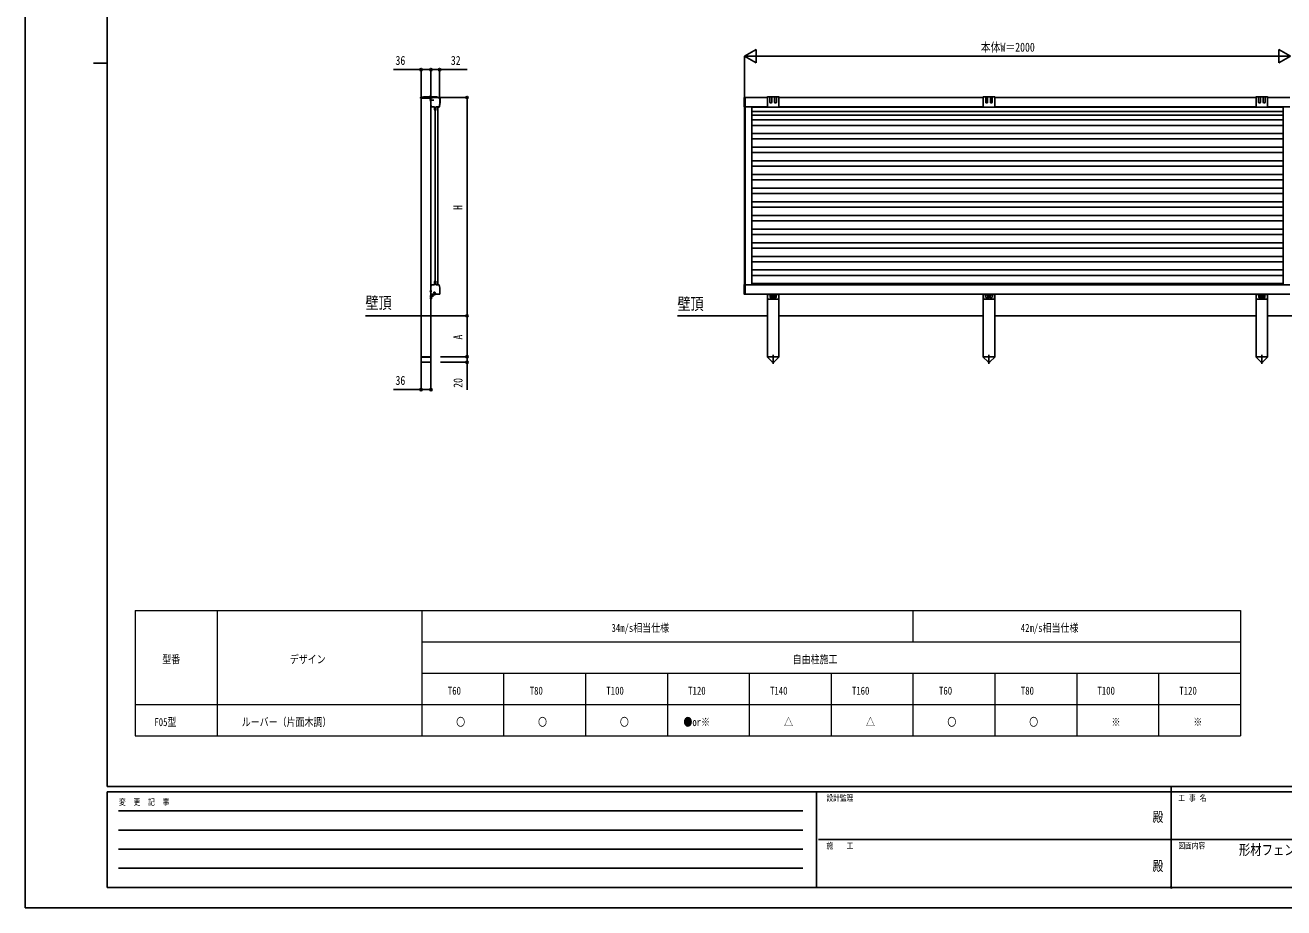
# Model space of a CAD drawing. Units: millimetres, scale not verified. Extents: x -4205 to 4205, y -2970 to 2970.
# Drawn here: x -4205 to 408, y -2970 to 264 of the extents above; entities that cross this region are included whole.
import ezdxf
from ezdxf.enums import TextEntityAlignment as Align

# ---------------------------------------------------------------- set-up
doc = ezdxf.new("R2010")
doc.units = ezdxf.units.MM
doc.header["$LTSCALE"] = 10
doc.header["$PDMODE"] = 32
doc.header["$PDSIZE"] = 5
doc.layers.add('0-1_TABLE1', color=7, linetype='Continuous', lineweight=18)
for name, color, linetype in [('0-2_USER1', 3, 'Continuous'), ('0-3_YKK_A1', 4, 'Continuous'), ('0-4_YKK_D', 6, 'Continuous'), ('0-5_YKK_ZWAK', 7, 'Continuous')]:
    doc.layers.add(name, color=color, linetype=linetype)
doc.styles.add('ＭＳ ゴシック', font='')
doc.styles.get('ＭＳ ゴシック').set_extended_font_data('MS Gothic')

msp = doc.modelspace()

# ---------------------------------------------------------------- linework, layer by layer
at = {"layer": '0-1_TABLE1'}
for p, q in [((-3801.48, -1880.31), (248.52, -1880.31)), ((-3801.48, -1880.31), (-3801.48, -2340.31)), ((-3501.48, -1880.31), (-3501.48, -2340.31)), ((-2751.48, -1880.31), (-2751.48, -2340.31)), ((-951.48, -1880.31), (-951.48, -1995.31)), ((248.52, -1880.31), (248.52, -2340.31)), ((-2751.48, -1995.31), (248.52, -1995.31)), ((-2751.48, -2110.31), (248.52, -2110.31)), ((-2451.48, -2110.31), (-2451.48, -2340.31)), ((-2151.48, -2110.31), (-2151.48, -2340.31)), ((-1851.48, -2110.31), (-1851.48, -2340.31)), ((-1551.48, -2110.31), (-1551.48, -2340.31)), ((-1251.48, -2110.31), (-1251.48, -2340.31)), ((-951.48, -2110.31), (-951.48, -2340.31)), ((-651.48, -2110.31), (-651.48, -2340.31)), ((-351.48, -2110.31), (-351.48, -2340.31)), ((-51.48, -2110.31), (-51.48, -2340.31)), ((-3801.48, -2225.31), (248.52, -2225.31)), ((-3801.48, -2340.31), (248.52, -2340.31))]:
    msp.add_line(p, q, dxfattribs=at)
at = {"layer": '0-3_YKK_A1'}
for p, q in [((-2754.52, 0.67), (-2702.02, 0.67)), ((-2744.72, 1.67), (-2702.02, 1.67)), ((-2717.25, 0.67), (-2725.2, 0.67)), ((-2723.3, 2.75), (-2722.37, 0.88)), ((-2718.02, 0.67), (-2722.52, -3.83)), ((-2722.37, 0.88), (-2721.22, 0.28)), ((-2721.65, 3.16), (-2721.65, 2.27)), ((-2721.22, 4.17), (-2721.22, -7.33)), ((-1484.81, 1.15), (-1475.81, 1.15)), ((-1475.81, 1.15), (-1475.81, -17.27)), ((-1474.81, 2.15), (-1469.81, 2.15)), ((-1468.81, 1.15), (-1458.81, 1.15)), ((-1468.81, -17.27), (-1468.81, 1.15)), ((-1458.81, 1.15), (-1458.81, -17.27)), ((-1452.81, 2.15), (-1457.81, 2.15)), ((-1451.81, 1.15), (-1451.81, -17.27)), ((-1451.81, 1.15), (-1442.81, 1.15)), ((-693.8, 1.15), (-684.8, 1.15)), ((-684.8, 1.15), (-684.8, -17.27)), ((-683.8, 2.15), (-678.8, 2.15)), ((-677.8, 1.15), (-667.8, 1.15)), ((-677.8, -17.27), (-677.8, 1.15)), ((-667.8, 1.15), (-667.8, -17.27)), ((-661.8, 2.15), (-666.8, 2.15)), ((-660.8, 1.15), (-660.8, -17.27)), ((-660.8, 1.15), (-651.8, 1.15)), ((306.2, 1.15), (315.2, 1.15)), ((315.2, 1.15), (315.2, -17.27)), ((316.2, 2.15), (321.2, 2.15)), ((322.2, 1.15), (332.2, 1.15)), ((322.2, -17.27), (322.2, 1.15)), ((332.2, 1.15), (332.2, -17.27)), ((338.2, 2.15), (333.2, 2.15)), ((339.2, 1.15), (339.2, -17.27)), ((339.2, 1.15), (348.2, 1.15)), ((-2756.02, -3.83), (-2756.02, -0.83)), ((-2722.52, -3.83), (-2756.02, -3.83)), ((-2754.02, -800.83), (-2754.02, -3.83)), ((-2721.52, -10.83), (-2707.37, -10.83)), ((-2719.99, -8.78), (-2718.17, -9.68)), ((-2719.99, -12.88), (-2718.17, -11.97)), ((-2708.8, -0.83), (-2719.52, -0.83)), ((-2718.62, -23.33), (-2718.62, -5)), ((-2717.56, -10.83), (-2718.17, -9.68)), ((-2717.56, -10.83), (-2718.17, -11.97)), ((-2718.02, -0.83), (-2718.02, -723.83)), ((-2718.02, -7.23), (-2718.02, -14.42)), ((-2704.52, -34.83), (-2714.89, -34.83)), ((-2704.52, -45.83), (-2704.52, -34.83)), ((-2699.52, -34.83), (-2699.52, -45.83)), ((-2689.16, -34.83), (-2699.52, -34.83)), ((-2692.52, -34.83), (-2692.52, -686.83)), ((-2689.55, -36.75), (-2691.67, -36.69)), ((-2685.42, -5), (-2685.42, -23.33)), ((-2684.54, -5.06), (-2685.05, -24.36)), ((-2683.54, -5.09), (-2683.95, -20.89)), ((-1568.81, -34.83), (-1568.81, -686.83)), ((-1566.61, -34.83), (-1566.61, -686.83)), ((-1484.81, -34.83), (-1565.81, -34.83)), ((-1541.61, -34.83), (-1541.61, -686.83)), ((-1484.81, -35.83), (-1541.61, -35.83)), ((-1486.75, -0.36), (-1484.81, -0.36)), ((-1484.81, -0.35), (-1484.81, -36.21)), ((-1442.81, -36.21), (-1484.81, -36.21)), ((-1442.81, -0.35), (-1442.81, -36.21)), ((-1442.81, -0.42), (-1440.85, -0.44)), ((-1442.81, -0.83), (-693.8, -0.83)), ((-693.8, -34.83), (-1442.81, -34.83)), ((-693.8, -35.83), (-1442.81, -35.83)), ((-695.74, -0.36), (-693.8, -0.36)), ((-693.8, -0.35), (-693.8, -36.21)), ((-651.8, -36.21), (-693.8, -36.21)), ((-651.8, -0.35), (-651.8, -36.21)), ((-651.8, -0.42), (-649.85, -0.44)), ((-651.8, -0.83), (306.2, -0.83)), ((306.2, -34.83), (-651.8, -34.83)), ((306.2, -35.83), (-651.8, -35.83)), ((304.26, -0.36), (306.2, -0.36)), ((306.2, -0.35), (306.2, -36.21)), ((348.2, -36.21), (306.2, -36.21)), ((348.2, -0.35), (348.2, -36.21)), ((348.2, -0.42), (350.15, -0.44)), ((429.19, -0.83), (348.2, -0.83)), ((429.19, -34.83), (348.2, -34.83)), ((404.99, -35.83), (348.2, -35.83)), ((404.99, -34.83), (404.99, -686.83)), ((-2702.52, -48.28), (-2702.52, -673.38)), ((404.99, -51.83), (-1541.61, -51.83)), ((404.99, -65.83), (-1541.61, -65.83)), ((404.99, -82.83), (-1541.61, -82.83)), ((404.99, -102.83), (-1541.61, -102.83)), ((404.99, -132.83), (-1541.61, -132.83)), ((404.99, -152.83), (-1541.61, -152.83)), ((404.99, -182.83), (-1541.61, -182.83)), ((404.99, -202.83), (-1541.61, -202.83)), ((404.99, -232.83), (-1541.61, -232.83)), ((404.99, -252.83), (-1541.61, -252.83)), ((404.99, -282.83), (-1541.61, -282.83)), ((404.99, -302.83), (-1541.61, -302.83)), ((404.99, -332.83), (-1541.61, -332.83)), ((404.99, -352.83), (-1541.61, -352.83)), ((404.99, -382.83), (-1541.61, -382.83)), ((404.99, -402.83), (-1541.61, -402.83)), ((404.99, -432.83), (-1541.61, -432.83)), ((404.99, -452.83), (-1541.61, -452.83)), ((404.99, -482.83), (-1541.61, -482.83)), ((404.99, -502.83), (-1541.61, -502.83)), ((404.99, -532.83), (-1541.61, -532.83)), ((404.99, -552.83), (-1541.61, -552.83)), ((404.99, -582.83), (-1541.61, -582.83)), ((404.99, -602.83), (-1541.61, -602.83)), ((404.99, -632.83), (-1541.61, -632.83)), ((-2704.52, -686.83), (-2714.88, -686.83)), ((-2704.52, -675.83), (-2704.52, -686.83)), ((-2699.52, -686.83), (-2699.52, -675.83)), ((-2689.16, -686.83), (-2699.52, -686.83)), ((-1565.81, -686.83), (-1565.81, -720.83)), ((-1565.81, -686.83), (429.19, -686.83)), ((404.99, -652.83), (-1541.61, -652.83)), ((404.99, -682.83), (-1541.61, -682.83)), ((-2709.02, -728.83), (-2722.47, -728.83)), ((-2713.77, -735.83), (-2722.31, -735.83)), ((-2713.77, -735.83), (-2722.31, -735.83)), ((-2721.52, -710.83), (-2714.45, -710.83)), ((-2719.99, -708.78), (-2718.17, -709.68)), ((-2719.99, -712.88), (-2718.17, -711.97)), ((-2718.62, -698.33), (-2718.62, -719.83)), ((-2717.56, -710.83), (-2718.17, -709.68)), ((-2717.56, -710.83), (-2718.17, -711.97)), ((-2718.02, -707.23), (-2718.02, -714.42)), ((-2718.02, -739.83), (-2718.02, -723.33)), ((-2718.02, -723.83), (-2718.02, -739.83)), ((-2717.02, -721.43), (-2687.02, -721.43)), ((-2716.52, -722.83), (-2716.52, -739.83)), ((-2716.52, -724.58), (-2716.52, -730.83)), ((-2716.52, -724.58), (-2716.01, -724.58)), ((-2716.52, -733.08), (-2716.52, -726.83)), ((-2716.52, -733.08), (-2716.01, -733.08)), ((-2716.02, -722.33), (-2705.22, -722.33)), ((-2716.01, -724.58), (-2716.01, -730.83)), ((-2716.01, -733.08), (-2716.01, -726.83)), ((-2704.72, -720.83), (-2715.52, -720.83)), ((-2715.52, -733.83), (-2715.52, -724.33)), ((-2714.52, -723.33), (-2705.22, -723.33)), ((-2707.22, -713.83), (-2704.72, -713.83)), ((-2704.22, -715.83), (-2704.22, -720.33)), ((-2702.72, -715.83), (-2702.72, -719.83)), ((-2701.72, -717.83), (-2701.72, -719.83)), ((-2685.42, -719.83), (-2685.42, -698.33)), ((-1484.81, -720.83), (-1484.81, -950.83)), ((-1484.31, -720.83), (-1484.31, -737.8)), ((-1475.31, -722.3), (-1484.31, -722.3)), ((-1475.31, -720.8), (-1475.31, -732.8)), ((-1474.31, -723.3), (-1469.31, -723.3)), ((-1473.31, -734.8), (-1470.31, -734.8)), ((-1468.31, -732.8), (-1468.31, -720.8)), ((-1459.31, -722.3), (-1468.31, -722.3)), ((-1459.31, -732.8), (-1459.31, -720.8)), ((-1453.31, -723.3), (-1458.31, -723.3)), ((-1454.31, -734.8), (-1457.31, -734.8)), ((-1452.31, -720.8), (-1452.31, -732.8)), ((-1443.31, -722.3), (-1452.31, -722.3)), ((-1443.31, -720.83), (-1443.31, -737.8)), ((-1442.81, -720.83), (-1442.81, -950.83)), ((-693.8, -720.83), (-693.8, -950.83)), ((-693.3, -720.83), (-693.3, -737.8)), ((-684.3, -722.3), (-693.3, -722.3)), ((-684.3, -720.8), (-684.3, -732.8)), ((-683.3, -723.3), (-678.3, -723.3)), ((-682.3, -734.8), (-679.3, -734.8)), ((-677.3, -732.8), (-677.3, -720.8)), ((-668.3, -722.3), (-677.3, -722.3)), ((-668.3, -732.8), (-668.3, -720.8)), ((-662.3, -723.3), (-667.3, -723.3)), ((-663.3, -734.8), (-666.3, -734.8)), ((-661.3, -720.8), (-661.3, -732.8)), ((-652.3, -722.3), (-661.3, -722.3)), ((-652.3, -720.83), (-652.3, -737.8)), ((-651.8, -720.83), (-651.8, -950.83)), ((306.2, -720.83), (306.2, -950.83)), ((306.7, -720.83), (306.7, -737.8)), ((315.7, -722.3), (306.7, -722.3)), ((315.7, -720.8), (315.7, -732.8)), ((316.7, -723.3), (321.7, -723.3)), ((317.7, -734.8), (320.7, -734.8)), ((322.7, -732.8), (322.7, -720.8)), ((331.7, -722.3), (322.7, -722.3)), ((331.7, -732.8), (331.7, -720.8)), ((337.7, -723.3), (332.7, -723.3)), ((336.7, -734.8), (333.7, -734.8)), ((338.7, -720.8), (338.7, -732.8)), ((347.7, -722.3), (338.7, -722.3)), ((347.7, -720.83), (347.7, -737.8)), ((348.2, -720.83), (348.2, -950.83)), ((-2718.02, -739.83), (-2718.02, -800.83)), ((-2716.52, -739.83), (-2718.02, -739.83)), ((-2716.52, -739.83), (-2718.02, -739.83)), ((-1445.31, -739.8), (-1482.31, -739.8)), ((-654.3, -739.8), (-691.3, -739.8)), ((345.7, -739.8), (308.7, -739.8)), ((-2648.69, -800.83), (-2957.9, -800.83)), ((-2718.02, -800.83), (-2718.02, -950.83)), ((-1814.43, -800.83), (-1484.81, -800.92)), ((-693.8, -800.83), (-1442.81, -800.83)), ((306.2, -800.83), (-651.8, -800.83)), ((348.2, -800.83), (1306.2, -800.83)), ((-2717.82, -951.83), (-2754.22, -951.83)), ((-1485.01, -951.83), (-1485.01, -950.83)), ((-1485.01, -950.83), (-1442.61, -950.83)), ((-1485.01, -951.83), (-1467.33, -969.38)), ((-1463.81, -976.34), (-1463.81, -943.86)), ((-1442.61, -951.83), (-1460.28, -969.38)), ((-1442.61, -950.83), (-1442.61, -951.83)), ((-694, -951.83), (-694, -950.83)), ((-694, -950.83), (-651.6, -950.83)), ((-694, -951.83), (-676.33, -969.38)), ((-672.8, -976.34), (-672.8, -943.86)), ((-651.6, -951.83), (-669.28, -969.38)), ((-651.6, -950.83), (-651.6, -951.83)), ((306, -951.83), (306, -950.83)), ((306, -950.83), (348.4, -950.83)), ((306, -951.83), (323.67, -969.38)), ((327.2, -976.34), (327.2, -943.86)), ((348.4, -951.83), (330.72, -969.38)), ((348.4, -950.83), (348.4, -951.83)), ((-2754.22, -970.83), (-2717.82, -970.83))]:
    msp.add_line(p, q, dxfattribs=at)
for points in [[(-2720.8, 3.16), (-2720.8, 2.27), (-2721.65, 2.27)], [(-2719.15, 2.75), (-2720.08, 0.88), (-2721.22, 0.28)], [(-2691.67, -36.69), (-2691.63, -35.19), (-2689.63, -35.24)], [(-1565.81, -34.83), (-1570.31, -34.83), (-1570.31, -0.83), (-1565.81, -0.83)], [(-1565.81, -34.83), (-1565.81, -0.83), (-1484.81, -0.83)], [(-1565.81, -720.83), (-1570.31, -720.83), (-1570.31, -686.83), (-1565.81, -686.83)], [(-2714.43, -726.75), (-2716.33, -727.68), (-2716.94, -728.83)], [(-2714.43, -730.9), (-2716.33, -729.97), (-2716.94, -728.83)], [(-2707.72, -714.64), (-2707.72, -715.33), (-2704.72, -715.33)], [(-1565.81, -720.83), (-1480.81, -720.83), (429.19, -720.83)], [(-2718.02, -950.83), (-2754.02, -950.83), (-2754.02, -800.83)], [(-2754.22, -970.83), (-2754.22, -950.83), (-2717.82, -950.83), (-2717.82, -970.83)]]:
    msp.add_lwpolyline(points, dxfattribs=at)
for centre, radius in [((-1463.81, -728.8), 2.1), ((-1463.81, -735.8), 1.65), ((-672.8, -728.8), 2.1), ((-672.8, -735.8), 1.65), ((327.2, -728.8), 2.1), ((327.2, -735.8), 1.65)]:
    msp.add_circle(centre, radius, dxfattribs=at)
for centre, radius, start, end in [((-2754.52, -0.83), 1.5, 90, 180), ((-2744.72, 0.67), 1, 90, 180), ((-2725.2, 0.95), 0.274, 142.28591, 270), ((-2721.22, -2.13), 5.3, 94.59941, 142.28591), ((-2721.22, -2.13), 5.3, 37.71409, 85.40059), ((-2717.25, 0.95), 0.274, 270, 37.71409), ((-2702.02, -38.83), 40.5, 66.11229, 90), ((-2702.02, -38.83), 39.5, 66.11229, 90), ((-1484.81, -0.85), 2, 90, 165.81731), ((-1474.81, 1.15), 1, 90, 180), ((-1469.81, 1.15), 1, 0, 90), ((-1457.81, 1.15), 1, 90, 180), ((-1452.81, 1.15), 1, 0, 90), ((-1442.81, -0.85), 2, 11.91722, 90), ((-693.8, -0.85), 2, 90, 165.81731), ((-683.8, 1.15), 1, 90, 180), ((-678.8, 1.15), 1, 0, 90), ((-666.8, 1.15), 1, 90, 180), ((-661.8, 1.15), 1, 0, 90), ((-651.8, -0.85), 2, 11.91722, 90), ((306.2, -0.85), 2, 90, 165.81731), ((316.2, 1.15), 1, 90, 180), ((321.2, 1.15), 1, 0, 90), ((333.2, 1.15), 1, 90, 180), ((338.2, 1.15), 1, 0, 90), ((348.2, -0.85), 2, 11.91722, 90), ((-2716.32, -10.83), 4.2, 117.28096, 242.71904), ((-2717.02, -5), 1.6, 113.91653, 180), ((-2693.02, -23.33), 25.6, 180, 204.36198), ((-2718.18, -7.23), 0.154, 0, 117.28096), ((-2718.18, -14.42), 0.154, 242.71904, 0), ((-2702.02, -38.83), 38.6, 66.08347, 113.91653), ((-2702.02, -38.83), 38.6, 100.11542, 113.91653), ((-2714.89, -33.23), 1.6, 204.36198, 270), ((-2702.02, -45.83), 2.5, 179.99999, 0.00001), ((-2711.52, -23.17), 25, 331.11289, 332.19761), ((-2689.52, -35.45), 1.3, 268.5, 330.836), ((-2689.16, -33.23), 1.6, 270, 335.63802), ((-2711.52, -23.17), 26.5, 330.836, 358.5), ((-2711.02, -23.33), 25.6, 335.63802, 0), ((-2687.02, -5), 1.6, 0, 66.08347), ((-2687.02, -5), 1.6, 0, 66.08347), ((-2687.04, -5), 2.5, 358.5, 66.11229), ((-2687.04, -5), 3.5, 358.5, 66.11229), ((-2684.95, -20.86), 1, 268.5, 358.5), ((-1472.31, -17.27), 3.5, 180.00009, 359.99984), ((-1455.31, -17.27), 3.5, 180.00016, 359.99991), ((-681.3, -17.27), 3.5, 180.00009, 359.99984), ((-664.3, -17.27), 3.5, 180.00016, 359.99991), ((318.7, -17.27), 3.5, 180.00009, 359.99984), ((335.7, -17.27), 3.5, 180.00016, 359.99991), ((-2693.02, -698.33), 25.6, 155.63133, 180), ((-2714.88, -688.43), 1.6, 90, 155.63133), ((-2702.02, -675.83), 2.5, 0, 180), ((-2689.16, -688.43), 1.6, 24.36867, 90), ((-2711.02, -698.33), 25.6, 0, 24.36867), ((-2716.32, -710.83), 4.2, 117.28096, 242.71904), ((-2717.02, -719.83), 1.6, 180, 270), ((-2718.18, -707.23), 0.154, 0, 117.28096), ((-2718.18, -714.42), 0.154, 242.71904, 0), ((-2715.52, -723.33), 2.5, 90, 180), ((-2716.02, -722.83), 0.5, 90, 180), ((-2716.52, -733.83), 1, 270, 0), ((-2716.52, -733.83), 1, 270, 0), ((-2719.55, -728.83), 5.53, 43.21261, 50.20587), ((-2719.55, -728.83), 5.53, 309.79413, 316.78739), ((-2714.52, -724.33), 1, 90, 180), ((-2719.55, -728.83), 5.53, 316.78739, 43.21261), ((-2705.22, -719.83), 2.5, 270, 0), ((-2705.22, -719.83), 3.5, 270, 0), ((-2704.72, -715.83), 2, 0, 90), ((-2704.72, -715.83), 0.5, 0, 90), ((-2704.72, -720.33), 0.5, 270, 0), ((-2702.72, -717.83), 1, 0, 90), ((-2687.02, -719.83), 1.6, 270, 0), ((-1482.31, -737.8), 2, 180, 270), ((-1474.31, -722.3), 1, 180, 270), ((-1473.31, -732.8), 2, 180, 270), ((-1470.31, -732.8), 2, 270, 0), ((-1469.31, -722.3), 1, 270, 0), ((-1458.31, -722.3), 1, 180, 270), ((-1457.31, -732.8), 2, 180, 270), ((-1454.31, -732.8), 2, 270, 0), ((-1453.31, -722.3), 1, 270, 0), ((-1445.31, -737.8), 2, 270, 0), ((-691.3, -737.8), 2, 180, 270), ((-683.3, -722.3), 1, 180, 270), ((-682.3, -732.8), 2, 180, 270), ((-679.3, -732.8), 2, 270, 0), ((-678.3, -722.3), 1, 270, 0), ((-667.3, -722.3), 1, 180, 270), ((-666.3, -732.8), 2, 180, 270), ((-663.3, -732.8), 2, 270, 0), ((-662.3, -722.3), 1, 270, 0), ((-654.3, -737.8), 2, 270, 0), ((308.7, -737.8), 2, 180, 270), ((316.7, -722.3), 1, 180, 270), ((317.7, -732.8), 2, 180, 270), ((320.7, -732.8), 2, 270, 0), ((321.7, -722.3), 1, 270, 0), ((332.7, -722.3), 1, 180, 270), ((333.7, -732.8), 2, 180, 270), ((336.7, -732.8), 2, 270, 0), ((337.7, -722.3), 1, 270, 0), ((345.7, -737.8), 2, 270, 0), ((-1463.81, -965.83), 5, 225.20979, 314.79021), ((-1463.81, -965.83), 5, 225.20979, 314.79021), ((-672.8, -965.83), 5, 225.20979, 314.79021), ((-672.8, -965.83), 5, 225.20979, 314.79021), ((327.2, -965.83), 5, 225.20979, 314.79021), ((327.2, -965.83), 5, 225.20979, 314.79021)]:
    msp.add_arc(centre, radius, start, end, dxfattribs=at)
at = {"layer": '0-4_YKK_D'}
for p, q in [((-1568.31, 150.17), (-1525.87, 174.67)), ((-1568.31, 0.17), (-1568.31, 151.17)), ((-1568.31, 150.17), (-1525.87, 125.67)), ((-1568.31, 150.17), (-1483.44, 150.17)), ((-1525.87, 125.67), (-1525.87, 174.67)), ((-1519.31, 150.17), (382.69, 150.17)), ((431.69, 150.17), (346.82, 150.17)), ((431.69, 150.17), (389.26, 174.67)), ((389.26, 174.67), (389.26, 125.67)), ((431.69, 150.17), (389.26, 125.67)), ((-2754.02, -2.83), (-2754.02, 102.67)), ((-2718.02, 0.17), (-2718.02, 102.67)), ((-2718.02, 8.39), (-2718.02, 102.67)), ((-2686.02, -4), (-2686.02, 102.67)), ((-2683.16, -0.83), (-2584.42, -0.83)), ((-2585.42, -0.83), (-2585.42, -800.83)), ((-2655.02, -800.83), (-2584.42, -800.83)), ((-2655.02, -800.83), (-2584.42, -800.83)), ((-2585.42, -950.83), (-2585.42, -800.83)), ((-2754.02, -951.83), (-2754.02, -1071.83)), ((-2718.02, -951.83), (-2718.02, -1071.83)), ((-2683.02, -950.83), (-2584.42, -950.83)), ((-2683.02, -950.83), (-2584.42, -950.83)), ((-2683.02, -970.83), (-2584.42, -970.83))]:
    msp.add_line(p, q, dxfattribs=at)
for points in [[(-2718.02, 101.67), (-2754.02, 101.67), (-2854.82, 101.67)], [(-2718.02, 101.67), (-2686.02, 101.67), (-2585.22, 101.67)], [(-2585.42, -950.83), (-2585.42, -970.83), (-2585.42, -1071.63)], [(-2718.02, -1070.83), (-2754.02, -1070.83), (-2854.82, -1070.83)]]:
    msp.add_lwpolyline(points, dxfattribs=at)
for centre in [(-2754.02, 101.67), (-2718.02, 101.67), (-2718.02, 101.67), (-2686.02, 101.67), (-2585.42, -0.83), (-2585.42, -800.83), (-2585.42, -800.83), (-2585.42, -950.83), (-2585.42, -950.83), (-2585.42, -970.83), (-2754.02, -1070.83), (-2718.02, -1070.83)]:
    msp.add_circle(centre, 4.25, dxfattribs=at)
at = {"layer": '0-5_YKK_ZWAK'}
for p, q in [((-3904.98, -2525), (-3904.98, 2775)), ((-3954.98, 125), (-3904.98, 125)), ((3895.02, -2525), (-3904.98, -2525)), ((-4.98, -2525), (-4.98, -2895)), ((-1304.98, -2545), (-3904.98, -2545)), ((-3904.98, -2895), (-3904.98, -2545)), ((-1304.98, -2545), (-1304.98, -2895)), ((-4.98, -2545), (-1304.98, -2545)), ((1295.02, -2545), (-4.98, -2545)), ((-3862.48, -2615), (-1354.98, -2615)), ((-3862.48, -2685), (-1354.98, -2685)), ((-1297.48, -2720), (-4.98, -2720)), ((-4.98, -2720), (1295.02, -2720)), ((-3862.48, -2755), (-1354.98, -2755)), ((-3862.48, -2825), (-1354.98, -2825)), ((-3904.98, -2895), (-1304.98, -2895)), ((-1304.98, -2895), (-4.98, -2895)), ((-4.98, -2895), (1295.02, -2895))]:
    msp.add_line(p, q, dxfattribs=at)
msp.add_lwpolyline([(-4205, -2970), (4205, -2970), (4205, 2970), (-4205, 2970)], close=True, dxfattribs=at)
msp.add_point((-4.98, -2895), dxfattribs=at)

# ---------------------------------------------------------------- texts
at = {"layer": '0-1_TABLE1', "style": 'ＭＳ ゴシック', "width": 0.8}
for s, p in [('34m/s相当仕様', (-2056.28, -1967.81)), ('42m/s相当仕様', (-556.28, -1967.81)), ('型番', (-3702.68, -2082.81)), ('デザイン', (-3235.28, -2082.81)), ('自由柱施工', (-1392.28, -2082.81)), ('T60', (-2655.88, -2197.81)), ('T80', (-2355.88, -2197.81)), ('T100', (-2075.08, -2197.81)), ('T120', (-1775.08, -2197.81)), ('T140', (-1475.08, -2197.81)), ('T160', (-1175.08, -2197.81)), ('T60', (-855.88, -2197.81)), ('T80', (-555.88, -2197.81)), ('T100', (-275.08, -2197.81)), ('T120', (24.92, -2197.81)), ('F05型', (-3731.48, -2312.81)), ('ルーバー（片面木調）', (-3411.28, -2312.81)), ('〇', (-2625.48, -2312.81)), ('〇', (-2325.48, -2312.81)), ('〇', (-2025.48, -2312.81)), ('●or※', (-1792.68, -2312.81)), ('△', (-1423.88, -2312.81)), ('△', (-1123.88, -2312.81)), ('〇', (-825.48, -2312.81)), ('〇', (-525.48, -2312.81)), ('※', (-223.88, -2312.81)), ('※', (76.12, -2312.81))]:
    msp.add_text(s, height=29.33, dxfattribs=at).set_placement(p, align=Align.BOTTOM_LEFT)
at = {"layer": '0-2_USER1', "style": 'ＭＳ ゴシック', "width": 0.8}
for s, height, p in [('壁頂', 43.99, (-2957.9, -788.48)), ('壁頂', 43.99, (-1814.45, -792.04)), ('形材フェンス ルシアスフェンス F05型', 38.12, (242.97, -2788))]:
    msp.add_text(s, height=height, dxfattribs=at).set_placement(p, align=Align.BOTTOM_LEFT)
at = {"layer": '0-4_YKK_D', "style": 'ＭＳ ゴシック', "width": 0.8}
for s, p in [('本体W＝2000', (-702.71, 157.17)), ('36', (-2847.82, 108.67)), ('32', (-2645.02, 108.67)), ('36', (-2847.82, -1063.83))]:
    msp.add_text(s, height=32.99, dxfattribs=at).set_placement(p, align=Align.BOTTOM_LEFT)
for s, p in [('H', (-2592.42, -412.83)), ('A', (-2592.42, -887.83)), ('20', (-2592.42, -1064.63))]:
    msp.add_text(s, height=32.99, rotation=90, dxfattribs=at).set_placement(p, align=Align.BOTTOM_LEFT)
at = {"layer": '0-5_YKK_ZWAK', "style": 'ＭＳ ゴシック', "width": 0.8}
for s, height, p in [('変  更  記  事', 21.99, (-3861.31, -2600)), ('設計監理', 21.99, (-1268.31, -2585)), ('工 事 名', 21.99, (21.27, -2585)), ('殿', 36.66, (-73.67, -2665.83)), ('施\u3000\u3000工', 21.99, (-1268.31, -2760)), ('図面内容', 21.99, (21.27, -2760)), ('殿', 36.66, (-73.67, -2845.83))]:
    msp.add_text(s, height=height, dxfattribs=at).set_placement(p, align=Align.BOTTOM_LEFT)

doc.saveas('drawing.dxf')
